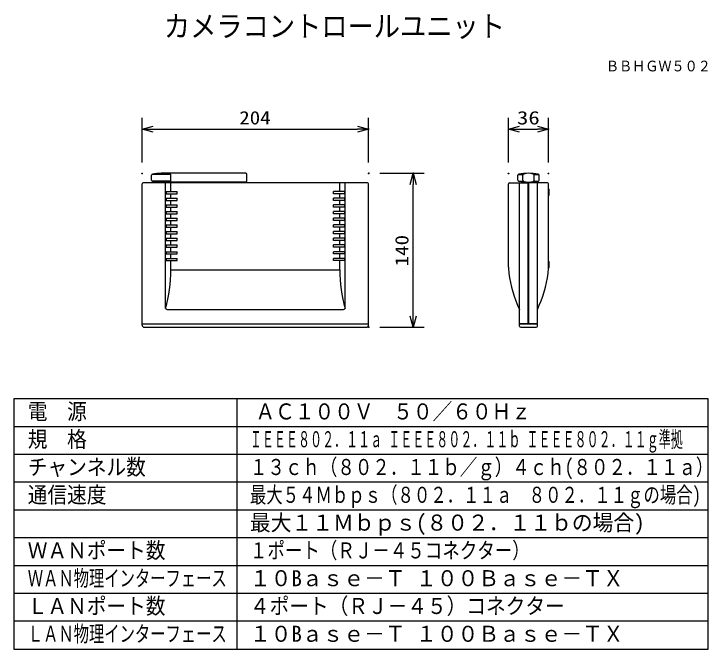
# Model space of a CAD drawing. Units: millimetres, scale not verified. Extents: x -63 to 62, y -57 to 58.
import ezdxf
from ezdxf.enums import TextEntityAlignment as Align

# ---------------------------------------------------------------- set-up
doc = ezdxf.new("R2010")
doc.units = ezdxf.units.MM
doc.header["$LTSCALE"] = 0.191268
doc.header["$PDMODE"] = 32
doc.header["$PDSIZE"] = 0.0956
for name, color, linetype in [('0-0_MOJI1', 2, 'Continuous'), ('0-1_TOUROKU', 1, 'Continuous'), ('0-2_GAIKEI', 1, 'Continuous'), ('0-3_WAKU', 7, 'Continuous')]:
    doc.layers.add(name, color=color, linetype=linetype)
doc.styles.add('ＭＳ ゴシック', font='')
doc.styles.get('ＭＳ ゴシック').set_extended_font_data('MS Gothic')

# ---------------------------------------------------------------- blocks, each defined once
blk = doc.blocks.new('_OPEN30')
at = {"layer": '0-3_WAKU'}
blk.add_line((0, 0), (-1, 0), dxfattribs=at)
blk.add_lwpolyline([(-1, 0.26795), (0, 0), (-1, -0.26795)], dxfattribs=at)

msp = doc.modelspace()

# ---------------------------------------------------------------- linework, layer by layer
at = {"layer": '0-2_GAIKEI', "color": 3}
for p, q in [((-39.4346, 30.8071), (-39.4346, 38.8072)), ((1.3654, 30.8071), (1.3654, 38.8072)), ((26.5507, 30.8071), (26.5507, 38.8072)), ((33.7507, 30.8071), (33.7507, 38.8072)), ((-37.4346, 36.8071), (-0.6346, 36.8071)), ((28.5507, 36.8071), (31.7507, 36.8071)), ((3.3782, 28.8517), (11.3782, 28.8517)), ((9.3782, 3.1517), (9.3782, 26.8517)), ((3.3782, 1.1517), (11.3782, 1.1517))]:
    msp.add_line(p, q, dxfattribs=at)
at = {"layer": '0-2_GAIKEI', "color": 7}
for p, q in [((-20.7346, 28.8517), (-35.8346, 28.8517)), ((-37.7346, 27.6175), (-37.7346, 28.486)), ((-34.2191, 27.5663), (-34.2191, 28.5371)), ((-20.5346, 27.4517), (-20.5346, 28.6517)), ((28.2507, 27.6175), (28.2507, 28.486)), ((32.0507, 27.6175), (32.0507, 28.486)), ((-39.4346, 1.8386), (-39.4346, 26.9517)), ((-39.4346, 1.8386), (-39.4346, 26.9517)), ((1.1654, 27.1517), (-39.2346, 27.1517)), ((-20.7346, 27.2517), (-35.8346, 27.2517)), ((1.3654, 1.8386), (1.3654, 26.9517)), ((1.3654, 1.8377), (1.3654, 26.9517)), ((26.5507, 11.9537), (26.5507, 26.9517)), ((26.7507, 27.1517), (30.1007, 27.1517)), ((28.5507, 1.8517), (28.5507, 27.0517)), ((33.5507, 27.1517), (30.2007, 27.1517)), ((31.7507, 1.8237), (31.7507, 27.0517)), ((33.7507, 11.9537), (33.7507, 26.9517)), ((-39.4346, 1.5517), (-39.4346, 1.7525)), ((1.3654, 1.5517), (1.3654, 1.7525)), ((28.5507, 1.3517), (28.5507, 1.7525)), ((31.7507, 1.3517), (31.7507, 1.7246)), ((-39.0359, 1.1517), (0.9654, 1.1517)), ((28.7507, 1.1517), (31.5507, 1.1517))]:
    msp.add_line(p, q, dxfattribs=at)
at = {"layer": '0-2_GAIKEI'}
for p, q in [((-34.2532, 28.6489), (-37.6506, 28.6489)), ((28.3347, 28.6489), (29.2026, 28.6489)), ((29.1507, 27.589), (29.1507, 28.5145)), ((31.0988, 28.6489), (31.9667, 28.6489)), ((31.1507, 27.589), (31.1507, 28.5145)), ((-34.2532, 27.4546), (-37.6506, 27.4546)), ((-36.8346, 27.1517), (-36.8346, 27.3074)), ((-35.2346, 4.6517), (-35.2346, 27.1517)), ((-34.8346, 27.1517), (-34.8346, 27.2517)), ((-34.2346, 25.5517), (-34.2346, 27.1517)), ((-3.8346, 25.5517), (-3.8346, 27.1517)), ((-2.8346, 4.6517), (-2.8346, 27.1517)), ((28.3347, 27.4546), (29.2026, 27.4546)), ((29.1507, 27.1517), (29.1507, 27.3074)), ((30.1007, 1.739), (30.1007, 27.1517)), ((30.1007, 27.0317), (30.2007, 27.0517)), ((30.1007, 1.739), (30.1007, 27.0317)), ((30.2007, 1.7381), (30.2007, 27.1517)), ((31.0988, 27.4546), (31.9667, 27.4546)), ((31.1507, 27.1517), (31.1507, 27.3074)), ((-35.0646, 25.5517), (-33.1346, 25.5517)), ((-35.0646, 25.5517), (-35.0646, 25.1517)), ((-35.0646, 25.1517), (-33.1346, 25.1517)), ((-34.2346, 24.3517), (-34.2346, 25.1517)), ((-33.1346, 25.1517), (-33.1346, 25.5517)), ((-4.9346, 25.1517), (-4.9346, 25.5517)), ((-3.0046, 25.5517), (-4.9346, 25.5517)), ((-3.0046, 25.1517), (-4.9346, 25.1517)), ((-3.8346, 24.3517), (-3.8346, 25.1517)), ((-3.0046, 25.5517), (-3.0046, 25.1517)), ((33.7507, 25.9717), (33.8507, 25.9717)), ((33.8507, 24.9317), (33.8507, 25.9717)), ((-35.0646, 24.3517), (-33.1346, 24.3517)), ((-35.0646, 24.3517), (-35.0646, 23.9517)), ((-35.0646, 23.9517), (-33.1346, 23.9517)), ((-34.2346, 23.1517), (-34.2346, 23.9517)), ((-33.1346, 23.9517), (-33.1346, 24.3517)), ((-4.9346, 23.9517), (-4.9346, 24.3517)), ((-3.0046, 24.3517), (-4.9346, 24.3517)), ((-3.0046, 23.9517), (-4.9346, 23.9517)), ((-3.8346, 23.1517), (-3.8346, 23.9517)), ((-3.0046, 24.3517), (-3.0046, 23.9517)), ((33.7507, 24.9317), (33.8507, 24.9317)), ((-35.0646, 23.1517), (-33.1346, 23.1517)), ((-35.0646, 23.1517), (-35.0646, 22.7517)), ((-35.0646, 22.7517), (-33.1346, 22.7517)), ((-34.2346, 21.9517), (-34.2346, 22.7517)), ((-33.1346, 22.7517), (-33.1346, 23.1517)), ((-4.9346, 22.7517), (-4.9346, 23.1517)), ((-3.0046, 23.1517), (-4.9346, 23.1517)), ((-3.0046, 22.7517), (-4.9346, 22.7517)), ((-3.8346, 21.9517), (-3.8346, 22.7517)), ((-3.0046, 23.1517), (-3.0046, 22.7517)), ((-35.0646, 21.9517), (-33.1346, 21.9517)), ((-35.0646, 21.9517), (-35.0646, 21.5517)), ((-35.0646, 21.5517), (-33.1346, 21.5517)), ((-34.2346, 20.7517), (-34.2346, 21.5517)), ((-33.1346, 21.5517), (-33.1346, 21.9517)), ((-4.9346, 21.5517), (-4.9346, 21.9517)), ((-3.0046, 21.9517), (-4.9346, 21.9517)), ((-3.0046, 21.5517), (-4.9346, 21.5517)), ((-3.8346, 20.7517), (-3.8346, 21.5517)), ((-3.0046, 21.9517), (-3.0046, 21.5517)), ((-35.0646, 20.7517), (-33.1346, 20.7517)), ((-35.0646, 20.7517), (-35.0646, 20.3517)), ((-35.0646, 20.3517), (-33.1346, 20.3517)), ((-34.2346, 19.5517), (-34.2346, 20.3517)), ((-33.1346, 20.3517), (-33.1346, 20.7517)), ((-4.9346, 20.3517), (-4.9346, 20.7517)), ((-3.0046, 20.7517), (-4.9346, 20.7517)), ((-3.0046, 20.3517), (-4.9346, 20.3517)), ((-3.8346, 19.5517), (-3.8346, 20.3517)), ((-3.0046, 20.7517), (-3.0046, 20.3517)), ((-35.0646, 19.5517), (-33.1346, 19.5517)), ((-35.0646, 19.5517), (-35.0646, 19.1517)), ((-35.0646, 19.1517), (-33.1346, 19.1517)), ((-34.2346, 18.3517), (-34.2346, 19.1517)), ((-33.1346, 19.1517), (-33.1346, 19.5517)), ((-4.9346, 19.1517), (-4.9346, 19.5517)), ((-3.0046, 19.5517), (-4.9346, 19.5517)), ((-3.0046, 19.1517), (-4.9346, 19.1517)), ((-3.8346, 18.3517), (-3.8346, 19.1517)), ((-3.0046, 19.5517), (-3.0046, 19.1517)), ((-35.0646, 18.3517), (-33.1346, 18.3517)), ((-35.0646, 18.3517), (-35.0646, 17.9517)), ((-35.0646, 17.9517), (-33.1346, 17.9517)), ((-34.2346, 17.1517), (-34.2346, 17.9517)), ((-33.1346, 17.9517), (-33.1346, 18.3517)), ((-4.9346, 17.9517), (-4.9346, 18.3517)), ((-3.0046, 18.3517), (-4.9346, 18.3517)), ((-3.0046, 17.9517), (-4.9346, 17.9517)), ((-3.8346, 17.1517), (-3.8346, 17.9517)), ((-3.0046, 18.3517), (-3.0046, 17.9517)), ((-35.0646, 17.1517), (-33.1346, 17.1517)), ((-35.0646, 17.1517), (-35.0646, 16.7517)), ((-35.0646, 16.7517), (-33.1346, 16.7517)), ((-34.2346, 15.9517), (-34.2346, 16.7517)), ((-33.1346, 16.7517), (-33.1346, 17.1517)), ((-4.9346, 16.7517), (-4.9346, 17.1517)), ((-3.0046, 17.1517), (-4.9346, 17.1517)), ((-3.0046, 16.7517), (-4.9346, 16.7517)), ((-3.8346, 15.9517), (-3.8346, 16.7517)), ((-3.0046, 17.1517), (-3.0046, 16.7517)), ((-35.0646, 15.9517), (-33.1346, 15.9517)), ((-35.0646, 15.9517), (-35.0646, 15.5517)), ((-35.0646, 15.5517), (-33.1346, 15.5517)), ((-34.2346, 14.7517), (-34.2346, 15.5517)), ((-33.1346, 15.5517), (-33.1346, 15.9517)), ((-4.9346, 15.5517), (-4.9346, 15.9517)), ((-3.0046, 15.9517), (-4.9346, 15.9517)), ((-3.0046, 15.5517), (-4.9346, 15.5517)), ((-3.8346, 14.7517), (-3.8346, 15.5517)), ((-3.0046, 15.9517), (-3.0046, 15.5517)), ((-35.0646, 14.7517), (-33.1346, 14.7517)), ((-35.0646, 14.7517), (-35.0646, 14.3517)), ((-35.0646, 14.3517), (-33.1346, 14.3517)), ((-34.2346, 13.5517), (-34.2346, 14.3517)), ((-33.1346, 14.3517), (-33.1346, 14.7517)), ((-4.9346, 14.3517), (-4.9346, 14.7517)), ((-3.0046, 14.7517), (-4.9346, 14.7517)), ((-3.0046, 14.3517), (-4.9346, 14.3517)), ((-3.8346, 13.5517), (-3.8346, 14.3517)), ((-3.0046, 14.7517), (-3.0046, 14.3517)), ((-35.0646, 13.5517), (-33.1346, 13.5517)), ((-35.0646, 13.5517), (-35.0646, 13.1517)), ((-34.2346, 11.4898), (-34.2346, 13.1517)), ((-4.9346, 13.1517), (-4.9346, 13.5517)), ((-3.0046, 13.5517), (-4.9346, 13.5517)), ((-3.0046, 13.1517), (-4.9346, 13.1517)), ((-3.8346, 11.4898), (-3.8346, 13.1517)), ((-3.0046, 13.5517), (-3.0046, 13.1517)), ((33.7507, 12.9717), (33.8507, 12.9717)), ((-34.2346, 11.4898), (-3.8346, 11.4898)), ((-34.9346, 4.3517), (-3.1346, 4.3517)), ((-39.4346, 1.7525), (1.3654, 1.7525)), ((28.5507, 1.8517), (30.1007, 1.8381)), ((28.5507, 1.7525), (31.7507, 1.7246)), ((28.6507, 1.7517), (28.6507, 1.8517)), ((30.2007, 1.8373), (31.7507, 1.8237)), ((31.6507, 1.7255), (31.6507, 1.8264))]:
    msp.add_line(p, q, dxfattribs=at)
for points in [[(-35.0646, 13.1517), (-33.1346, 13.1517), (-33.1346, 13.5517)], [(33.7507, 11.9317), (33.8507, 11.9317), (33.8507, 12.9717)]]:
    msp.add_lwpolyline(points, dxfattribs=at)
at = {"layer": '0-2_GAIKEI', "color": 7}
for centre, radius, start, end in [((-35.8346, 19.8517), 9, 80.74331, 101.13853), ((-20.7346, 28.6517), 0.2, 0, 90), ((30.1507, 19.8517), 9, 78.86147, 101.13853), ((-37.5346, 28.486), 0.2, 101.13853, 180), ((-37.5346, 27.6175), 0.2, 180, 258.86147), ((-34.4191, 28.5371), 0.2, 0, 80.74331), ((-34.4191, 27.5663), 0.2, 279.25669, 0), ((28.4507, 28.486), 0.2, 101.13853, 180), ((28.4507, 27.6175), 0.2, 180, 258.86147), ((31.8507, 28.486), 0.2, 0, 78.86147), ((31.8507, 27.6175), 0.2, 281.13853, 0), ((-39.2346, 26.9517), 0.2, 90, 180), ((-39.2346, 26.9517), 0.2, 90, 180), ((-35.8346, 36.2517), 9, 258.86147, 279.25669), ((-20.7346, 27.4517), 0.2, 270, 0), ((1.1654, 26.9517), 0.2, 0, 90), ((1.1654, 26.9517), 0.2, 0, 90), ((26.7507, 26.9517), 0.2, 90, 180), ((30.1507, 36.2517), 9, 258.86147, 281.13853), ((28.6507, 27.0517), 0.1, 90, 180), ((31.6507, 27.0517), 0.1, 0, 90), ((33.5507, 26.9517), 0.2, 0, 90), ((34.5507, 11.9537), 8, 180, 187.47877), ((25.7507, 11.9537), 8, 352.52123, 0), ((48.4627, 13.78), 22.0314, 187.47877, 205.33752), ((11.8387, 13.78), 22.0314, 334.66248, 352.52123), ((-39.0346, 1.5517), 0.4, 180, 270), ((0.9654, 1.5517), 0.4, 270, 0), ((28.7507, 1.3517), 0.2, 180, 270), ((31.5507, 1.3517), 0.2, 270, 0)]:
    msp.add_arc(centre, radius, start, end, dxfattribs=at)
at = {"layer": '0-2_GAIKEI'}
for centre, radius, start, end in [((30.1507, 26.2517), 2.6, 70.52878, 109.47122), ((29.3507, 28.5145), 0.2, 109.47122, 180), ((29.3507, 27.589), 0.2, 180, 250.52878), ((30.9507, 28.5145), 0.2, 0, 70.52878), ((30.9507, 27.589), 0.2, 289.47122, 0), ((30.1507, 29.8517), 2.6, 250.52878, 289.47122), ((-60.2108, 11.4898), 25.9762, 344.38825, 0), ((22.1416, 11.4898), 25.9762, 180, 195.61175), ((-34.9346, 4.6517), 0.3, 180, 270), ((-3.1346, 4.6517), 0.3, 270, 0)]:
    msp.add_arc(centre, radius, start, end, dxfattribs=at)
at = {"layer": '0-3_WAKU', "color": 4}
for p, q in [((-62.5055, -11.7394), (-62.5055, -56.7395)), ((62.4948, -11.7394), (-62.5055, -11.7394)), ((-22.2998, -56.7395), (-22.2998, -11.7394)), ((62.4948, -56.7395), (62.4948, -11.7394)), ((-62.5055, -56.7395), (62.4948, -56.7395))]:
    msp.add_line(p, q, dxfattribs=at)
at = {"layer": '0-3_WAKU', "color": 1}
for p, q in [((62.4948, -16.7394), (-62.5055, -16.7394)), ((62.4948, -21.7394), (-62.5055, -21.7394)), ((62.4948, -26.7394), (-62.5055, -26.7394)), ((62.4948, -31.7394), (-62.5055, -31.7394)), ((62.4948, -36.7394), (-62.5055, -36.7394)), ((62.4948, -41.7395), (-62.5055, -41.7395)), ((62.4948, -46.7395), (-62.5055, -46.7395)), ((62.4948, -51.7395), (-62.5055, -51.7395))]:
    msp.add_line(p, q, dxfattribs=at)
at = {"layer": '0-3_WAKU'}
for p in [(1.3654, 36.8071), (33.7507, 36.8071), (-39.4346, 28.8071), (1.3654, 28.8071), (1.3782, 28.8517), (9.3782, 28.8517), (26.5507, 28.8071), (33.7507, 28.8071), (1.3782, 1.1517)]:
    msp.add_point(p, dxfattribs=at)

# ---------------------------------------------------------------- block references
at = {"layer": '0-2_GAIKEI', "xscale": 2, "yscale": 2}
for p, rotation in [((-39.4346, 36.8071), 180), ((26.5507, 36.8071), 180), ((9.3782, 28.8517), 90), ((9.3782, 1.1517), 270)]:
    msp.add_blockref('_OPEN30', p, dxfattribs=dict(at, rotation=rotation))
for p in [(1.3654, 36.8071), (33.7507, 36.8071)]:
    msp.add_blockref('_OPEN30', p, dxfattribs=at)

# ---------------------------------------------------------------- texts
at = {"layer": '0-0_MOJI1', "style": 'ＭＳ ゴシック'}
for s, height, width, p in [('カメラコントロールユニット', 3.849, 0.9, (-35.5054, 52.2365)), ('電\u3000源', 2.886, 0.9, (-60.0054, -16.2945)), ('ＡＣ１００Ｖ\u3000５０／６０Ｈｚ', 2.886, 0.9, (-19.0054, -16.2945)), ('規\u3000格', 2.886, 0.9, (-60.0054, -21.2945)), ('ＩＥＥＥ８０２．１１ａ ＩＥＥＥ８０２．１１ｂ ＩＥＥＥ８０２．１１ｇ準拠', 2.886, 0.55, (-20.0054, -21.2945)), ('チャンネル数', 2.886, 0.9, (-60.0054, -26.2945)), ('１３ｃｈ（８０２．１１ｂ／ｇ）４ｃｈ(８０２．１１ａ） ', 2.886, 0.8, (-20.0054, -26.2945)), ('通信速度', 2.886, 0.9, (-60.0054, -31.2946)), ('最大５４Ｍｂｐｓ（８０２．１１ａ\u3000８０２．１１ｇの場合)', 2.886, 0.75, (-20.0054, -31.2946)), ('最大１１Ｍｂｐｓ(８０２．１１ｂの場合)', 2.886, 0.95, (-20.0054, -36.2946)), ('ＷＡＮポート数', 2.886, 0.9, (-60.0054, -41.2946)), ('１ポート（ＲＪ－４５コネクター）', 2.886, 0.8, (-20.0054, -41.2946)), ('ＷＡＮ物理インターフェース', 2.886, 0.7, (-60.0054, -46.2946)), ('１０Bａｓｅ－Ｔ １００Ｂａｓｅ－ＴＸ', 2.886, 0.95, (-20.0054, -46.2946)), ('ＬＡＮポート数', 2.886, 0.9, (-60.0054, -51.2946)), ('４ポート（ＲＪ－４５）コネクター', 2.886, 0.9, (-20.0054, -51.2946)), ('ＬＡＮ物理インターフェース', 2.886, 0.7, (-60.0054, -56.2946)), ('１０Bａｓｅ－Ｔ １００Ｂａｓｅ－ＴＸ', 2.886, 0.95, (-20.0054, -56.2946))]:
    msp.add_text(s, height=height, dxfattribs=dict(at, width=width)).set_placement(p, align=Align.BOTTOM_LEFT)
at = {"layer": '0-1_TOUROKU', "style": 'ＭＳ ゴシック', "width": 0.9}
msp.add_text('ＢＢＨＧＷ５０２', height=1.924, dxfattribs=at).set_placement((44.0947, 46.6066), align=Align.BOTTOM_LEFT)
at = {"layer": '0-2_GAIKEI', "color": 3, "style": 'ＭＳ ゴシック'}
for s, width, p in [('204', 1.15, (-21.9217, 36.9167)), ('36', 1.25, (28.0838, 36.9167))]:
    msp.add_text(s, height=2.405, dxfattribs=dict(at, width=width)).set_placement(p, align=Align.BOTTOM_LEFT)
at = {"layer": '0-2_GAIKEI', "color": 3, "style": 'ＭＳ ゴシック', "width": 1.15}
msp.add_text('140', height=2.405, rotation=90, dxfattribs=at).set_placement((9.2686, 12.1145), align=Align.BOTTOM_LEFT)

doc.saveas('drawing.dxf')
